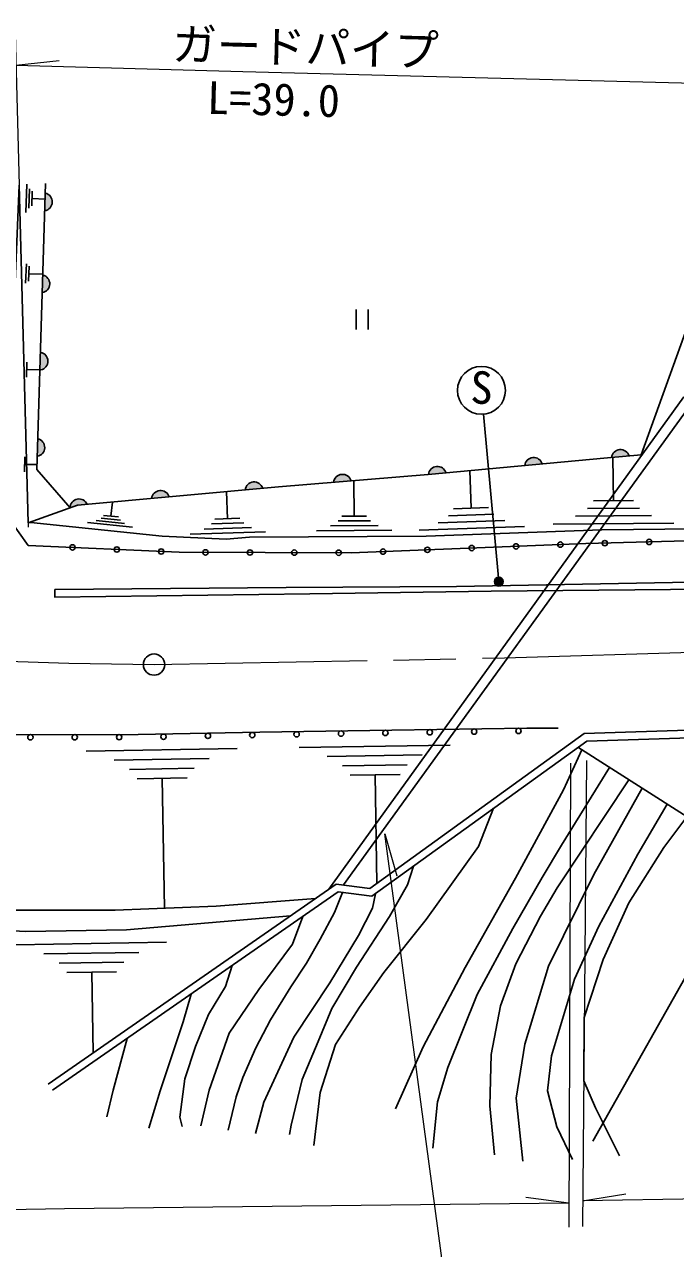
# Model space of a CAD drawing. Units: millimetres at full size, sheet at 1:1000; details may follow other scales. Extents: x 40000 to 680000, y 20000 to 380000.
# Drawn here: x 469602 to 506272, y 248389 to 317405 of the extents above; entities that cross this region are included whole.
import ezdxf
from ezdxf.enums import TextEntityAlignment as Align

# ---------------------------------------------------------------- set-up
doc = ezdxf.new("R2010")
doc.units = ezdxf.units.MM
doc.header["$LTSCALE"] = 1000
doc.linetypes.add('CHAIN', pattern=[18.5, 12, -1.5, 3.5, -1.5])
for name, color, linetype, lineweight in [('M-BGD', 7, 'Continuous', 25), ('M-BGD-EXST', 7, 'Continuous', 25), ('M-BMK', 2, 'CHAIN', 13), ('M-BMK-SRVR', 3, 'Continuous', 25), ('M-STR-HTXT', 7, 'Continuous', 13)]:
    doc.layers.add(name, color=color, linetype=linetype, lineweight=lineweight)
doc.styles.add('ＭＳ ゴシック', font='')
doc.styles.get('ＭＳ ゴシック').set_extended_font_data('MS Gothic')

msp = doc.modelspace()

# ---------------------------------------------------------------- hatches: boundary and pattern name
at = {"layer": 'M-BGD'}
for points in [[(470745, 306904), (470775, 307894, -0.82183)], [(470602, 302285), (470633, 303275, -0.82183)], [(470522, 297928), (470503, 298919, -0.82183)], [(470318, 293056), (470349, 294046, -0.82183)], [(503655, 293074), (502668, 292989, -0.82183)], [(498766, 292629), (497779, 292538, -0.82183)], [(488000, 291674), (487013, 291592, -0.82183)], [(493342, 292126), (492355, 292035, -0.82183)], [(483019, 291252), (482032, 291162, -0.82183)], [(473141, 290344), (472170, 290147, -0.82183)], [(477746, 290767), (476760, 290677, -0.82183)]]:
    msp.add_hatch(color=256, dxfattribs=at).paths.add_polyline_path(points)
at = {"layer": 'M-BGD-EXST'}
msp.add_hatch(color=256, dxfattribs=at).paths.add_polyline_path([(496538, 286108, -1), (496099, 285869, -1)])

# ---------------------------------------------------------------- linework, layer by layer
at = {"layer": 'M-BGD'}
for p, q in [((469669, 306803), (469736, 308409)), ((469841, 307053), (469886, 308146)), ((470007, 307171), (470042, 308014)), ((470025, 307593), (470766, 307562)), ((469665, 302813), (469710, 303906)), ((469831, 302931), (469866, 303775)), ((469849, 303353), (470634, 303320)), ((488288, 301332), (488288, 300214)), ((488954, 301332), (488954, 300214)), ((469708, 297521), (469724, 298365)), ((469716, 297943), (470468, 297929)), ((506749, 296411), (486746, 268653)), ((487568, 268888), (507236, 296104)), ((469609, 292182), (469625, 293026)), ((502774, 290555), (502751, 292996)), ((469617, 292604), (470304, 292591)), ((494756, 290128), (494681, 292251)), ((488171, 289686), (488157, 291687)), ((481033, 289540), (480982, 291065)), ((503899, 290566), (501649, 290544)), ((474473, 289681), (474555, 290474)), ((495740, 290162), (493772, 290093)), ((504237, 290138), (501319, 290111)), ((475690, 289067), (473154, 289332)), ((475238, 289277), (473640, 289443)), ((475000, 289464), (473912, 289577)), ((474892, 289638), (474053, 289725)), ((481954, 289302), (480131, 289241)), ((481736, 289564), (480331, 289517)), ((489085, 289423), (487261, 289410)), ((488874, 289691), (487468, 289681)), ((496656, 289441), (492909, 289308)), ((496045, 289796), (493494, 289706)), ((506185, 289296), (499387, 289231)), ((504924, 289714), (500640, 289674)), ((483184, 288805), (478937, 288662)), ((482390, 289047), (479713, 288958)), ((490301, 288893), (486052, 288864)), ((489514, 289157), (486836, 289138)), ((497769, 289103), (491824, 288893)), ((485074, 276646), (493571, 276779)), ((473076, 276430), (481573, 276587)), ((486653, 276133), (492009, 276217)), ((474657, 275921), (480012, 276020)), ((475521, 275399), (479168, 275466)), ((487516, 275608), (491163, 275665)), ((475948, 274869), (478760, 274921)), ((477354, 274895), (477490, 267574)), ((487941, 275076), (490754, 275120)), ((489348, 275098), (489444, 268979)), ((469111, 265509), (477608, 265653)), ((470691, 264997), (476046, 265088)), ((471554, 264474), (475202, 264535)), ((471981, 263943), (474793, 263990)), ((473387, 263966), (473464, 259420))]:
    msp.add_line(p, q, dxfattribs=at)
for points in [[(469809, 289315), (472587, 290293), (483917, 291335), (492340, 292033), (502439, 292970), (504336, 293132), (509975, 308778)], [(469300, 308349), (469035, 301966), (468803, 289454), (469808, 288031)], [(576389, 290326), (565312, 290004), (552518, 289807), (542318, 289541), (530574, 289276), (521033, 289193), (511000, 288997), (502120, 288913), (492228, 288563), (482267, 288493), (480959, 288380), (477356, 288548), (469963, 289319), (469809, 289315), (469300, 308349)], [(470792, 308448), (470295, 292305), (472176, 290148)], [(469808, 288031), (478317, 287645), (488007, 287616), (501227, 288133), (509040, 288347)], [(418763, 287668), (421256, 287296), (426129, 286172), (431098, 284123), (437350, 282065), (443518, 280664), (449188, 279421), (455558, 278423), (462224, 277712), (469050, 277361), (476013, 277371), (482850, 277498), (490302, 277615), (497892, 277732), (499664, 277721)], [(415975, 280178), (418361, 278987), (423263, 276779), (431858, 273433), (439220, 271188), (444194, 270078), (452556, 268665), (459080, 267902), (467833, 267461), (474710, 267461), (480405, 267692), (485996, 268132)], [(415646, 278922), (421225, 276447), (428154, 273456), (433099, 271765), (438369, 270075), (442343, 269261), (447581, 268285), (457608, 266885), (469681, 266267), (475350, 266363), (484592, 267155)], [(470938, 257664), (487160, 268941), (489053, 268696), (501128, 277427), (534399, 278501), (559443, 279223)], [(471182, 257313), (487269, 268496), (489166, 268251), (501272, 277004), (534412, 278074), (559455, 278796)], [(490503, 256264), (492066, 259761), (494420, 264226), (497261, 269271), (499969, 274249), (501002, 276506)], [(500779, 276648), (514168, 268098), (520037, 265844), (525553, 265494), (527136, 265642), (535399, 267525), (541440, 269207), (550624, 272980)], [(502559, 275511), (499859, 271127), (498758, 269301), (497108, 266442), (495104, 262720), (493453, 258601), (492858, 256660), (492594, 254043)], [(503647, 274817), (499612, 268717), (498674, 267126), (497278, 264441), (496406, 262066), (495883, 259331), (495817, 256433), (496079, 253666)], [(504391, 274342), (501664, 269476), (499116, 264302), (497787, 259909), (497299, 256870), (497678, 253321)], [(500478, 253411), (499589, 255250), (499058, 257287), (499292, 259262), (500590, 263574), (501961, 266567), (504149, 270633), (505810, 273435)], [(496024, 273210), (495172, 271060), (492222, 266947), (489843, 263951), (488479, 261993), (487113, 259897), (486254, 257192), (485902, 254201)], [(506902, 272738), (505623, 271005), (503638, 267878), (502193, 264691), (501133, 261415), (501101, 257848), (501775, 256312), (503110, 253608)], [(491517, 269951), (491180, 268902), (490158, 267106), (488308, 264254), (486916, 261930), (486141, 260064), (485242, 257913), (484625, 255342), (484537, 254814)], [(487511, 268465), (487059, 267329), (486262, 265825), (485483, 264481), (484598, 263136), (483465, 261277), (482633, 259703), (481907, 258040), (481517, 256940), (481074, 255065)], [(482617, 254867), (483075, 256645), (484766, 260307), (486810, 263371), (488413, 266029), (489206, 267579), (489365, 268395)], [(479534, 255313), (480012, 257312), (481127, 260531), (482809, 262990), (484703, 265555), (485274, 267110)], [(501623, 254451), (507867, 265524), (510065, 267516), (515664, 264411), (507544, 253309)], [(481308, 264352), (480933, 263167), (479959, 261575), (479233, 259788), (478632, 257949), (478348, 255791), (478490, 255278)], [(478983, 262736), (478532, 261174), (477249, 257283), (476596, 255171)], [(475383, 260233), (474604, 257321), (474234, 255808)]]:
    msp.add_lwpolyline(points, dxfattribs=at)
msp.add_lwpolyline([(471304, 285549), (471304, 285119), (485670, 285306), (495881, 285456), (508021, 285568), (508133, 285980), (493939, 285718), (484348, 285663)], close=True, dxfattribs=at)
for centre in [(472306, 287918), (474803, 287805), (477300, 287692), (489798, 287686), (492296, 287784), (494794, 287881), (497292, 287979), (499790, 288077), (502289, 288162), (504788, 288231), (479799, 287641), (482299, 287633), (484799, 287626), (487299, 287618), (482432, 277340), (484932, 277381), (487431, 277420), (489931, 277459), (492431, 277498), (494930, 277536), (497430, 277575), (469933, 277212), (472433, 277216), (474933, 277220), (477433, 277248), (479932, 277294)]:
    msp.add_circle(centre, 150, dxfattribs=at)
for centre, start, end in [((470662, 307402), 279.40555, 77.06374), ((470520, 302783), 279.40555, 77.06374), ((470415, 298422), 282.24269, 79.90088), ((470235, 293554), 279.40555, 77.06374), ((503170, 292934), 16.04607, 173.70426), ((498281, 292486), 16.46807, 174.12626), ((487515, 291535), 15.91168, 173.56987), ((492858, 291983), 16.46807, 174.12626), ((482535, 291110), 16.42563, 174.08382), ((472675, 290150), 22.62196, 180.28015), ((477262, 290625), 16.42563, 174.08382)]:
    msp.add_arc(centre, 505, start, end, dxfattribs=at)
at = {"layer": 'M-BGD-EXST'}
msp.add_line((496318, 285989), (495463, 295431), dxfattribs=at)
for centre, radius in [((495342, 296776), 1350), ((496318, 285989), 250)]:
    msp.add_circle(centre, radius, dxfattribs=at)
at = {"layer": 'M-BMK'}
msp.add_lwpolyline([(467905, 281538), (472105, 281402), (476898, 281315), (496645, 281690), (509290, 282088), (537667, 283106), (576466, 284219)], dxfattribs=at)
at = {"layer": 'M-BMK-SRVR'}
msp.add_circle((476898, 281315), 600, dxfattribs=at)
at = {"layer": 'M-STR-HTXT'}
for p, q in [((469071, 316903), (469816, 289060)), ((469119, 315107), (471559, 315380)), ((500366, 275748), (500263, 249599)), ((501261, 275897), (501028, 249633)), ((489907, 271769), (490568, 269405)), ((560530, 251997), (501041, 251080)), ((500268, 250952), (497833, 251267)), ((501041, 251080), (503466, 251464))]:
    msp.add_line(p, q, dxfattribs=at)
for points in [[(469119, 315107), (481907, 314748), (508781, 314053)], [(519015, 236800), (494587, 236800), (489907, 271769)], [(500268, 250952), (471849, 250631), (454576, 250317), (450016, 250521), (445579, 250887), (441019, 251538), (435522, 252555), (430270, 253857), (425425, 255404), (420446, 257121), (415234, 259359), (407906, 263143), (403371, 265754)]]:
    msp.add_lwpolyline(points, dxfattribs=at)

# ---------------------------------------------------------------- texts
at = {"layer": 'M-BGD-EXST', "style": 'ＭＳ ゴシック'}
msp.add_text('S', height=1833, rotation=358.508, dxfattribs=at).set_placement((494687, 295483), align=Align.BOTTOM_LEFT)
at = {"layer": 'M-STR-HTXT', "style": 'ＭＳ ゴシック'}
for s, p in [('ガードパイプ', (477898, 314852)), ('L=39.0', (479852, 311824))]:
    msp.add_text(s, height=1833, rotation=358.518, dxfattribs=at).set_placement(p, align=Align.BOTTOM_LEFT)

doc.saveas('drawing.dxf')
